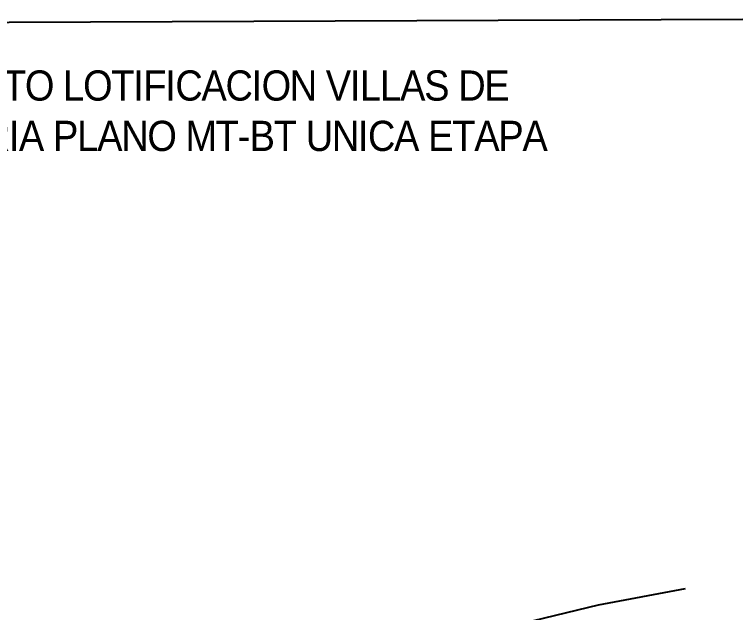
# Model space of a CAD drawing. Extents: x 604418 to 606014, y 1310869 to 1312555.
# Drawn here: x 605683.1 to 605810.7, y 1311181.7 to 1311287.5 of the extents above; entities that cross this region are included whole.
import ezdxf

# ---------------------------------------------------------------- set-up
doc = ezdxf.new("R2010")
doc.units = 0
doc.header["$MEASUREMENT"] = 0
doc.layers.get('0').update_dxf_attribs({"color": 10})
doc.layers.add('NOTAS', color=2, linetype='Continuous')
doc.layers.add('VPORTS', color=7, linetype='Continuous')
doc.styles.add('SWIS', font='swissek.ttf', dxfattribs={"height": 0.24})
doc.linetypes.add('RAYAXXX', pattern='A,0.8,["XXX",Standard,S=0.08,R=0,X=0,Y=-0.04],-0.22', length=1.02)

msp = doc.modelspace()

# ---------------------------------------------------------------- linework, layer by layer
at = {"ltscale": 0.25}
msp.add_lwpolyline([(606013.76, 1310913.53), (605408.21, 1310911.04), (605408.21, 1311284.99), (606013.76, 1311287.48)], close=True, dxfattribs=at)
at = {"layer": 'VPORTS', "color": 251, "linetype": 'RAYAXXX', "ltscale": 10}
msp.add_line((605786.43, 1311183.06), (605801.79, 1311185.9), dxfattribs=at)
msp.add_lwpolyline([(605622.2, 1311232.48), (605666.59, 1311158.8), (605675.69, 1311160.59), (605685.59, 1311162.81), (605704.92, 1311166.4), (605727.99, 1311170.85), (605729.87, 1311171.19), (605748.49, 1311174.43), (605756.63, 1311176.17), (605771.07, 1311179.34), (605786.43, 1311183.06)], dxfattribs=at)

# ---------------------------------------------------------------- texts
at = {"layer": 'NOTAS', "color": 7, "insert": (605712.3, 1311277.58), "char_height": 5.346, "width": 131.3892, "attachment_point": 2, "style": 'SWIS'}
msp.add_mtext('{\\W0.9;\\T0.95;PROYECTO LOTIFICACION VILLAS DE CANDELARIA PLANO MT-BT UNICA ETAPA}', dxfattribs=at)

doc.saveas('drawing.dxf')
